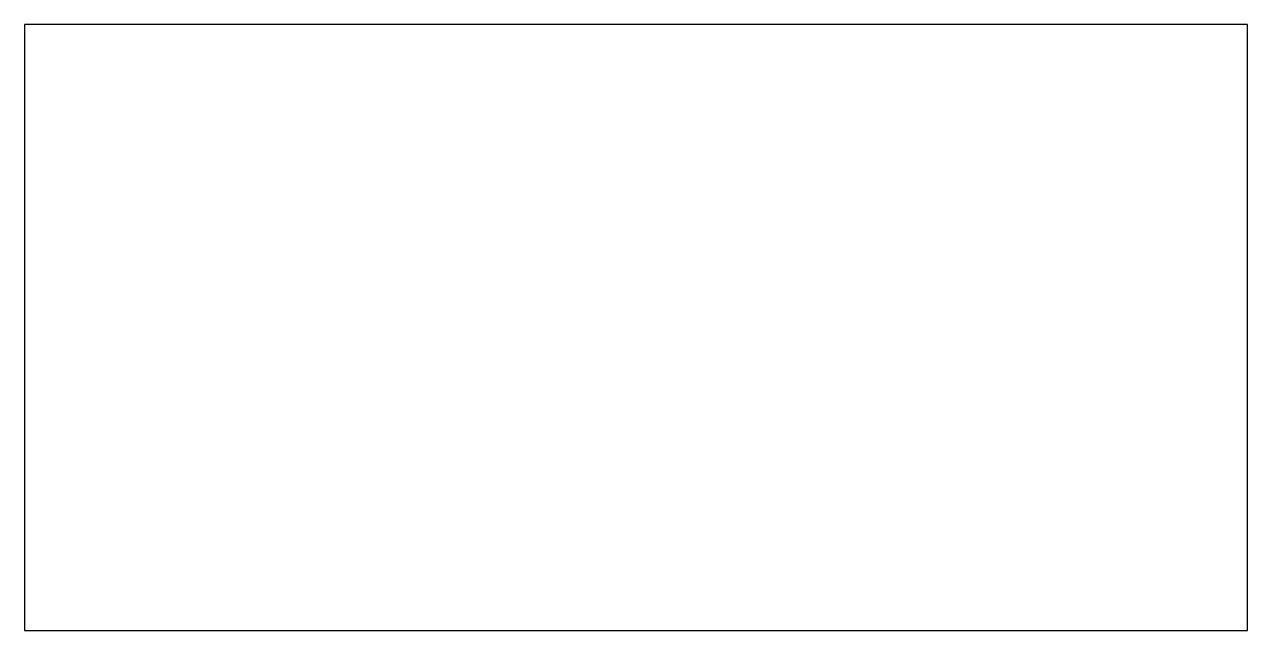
# Model space of a CAD drawing. Header units: millimetres. Extents: x 0 to 250, y 0 to 124.
import ezdxf

# ---------------------------------------------------------------- set-up
doc = ezdxf.new("R2010")
doc.units = ezdxf.units.MM
doc.layers.get('0').update_dxf_attribs({"linetype": 'CONTINUOUS'})

msp = doc.modelspace()

# ---------------------------------------------------------------- linework, layer by layer
for p, q in [((250.25, 124.1), (0, 124.1)), ((0, 124.1), (0, 0)), ((250.25, 0), (250.25, 124.1)), ((0, 0), (250.25, 0))]:
    msp.add_line(p, q)

doc.saveas('drawing.dxf')
